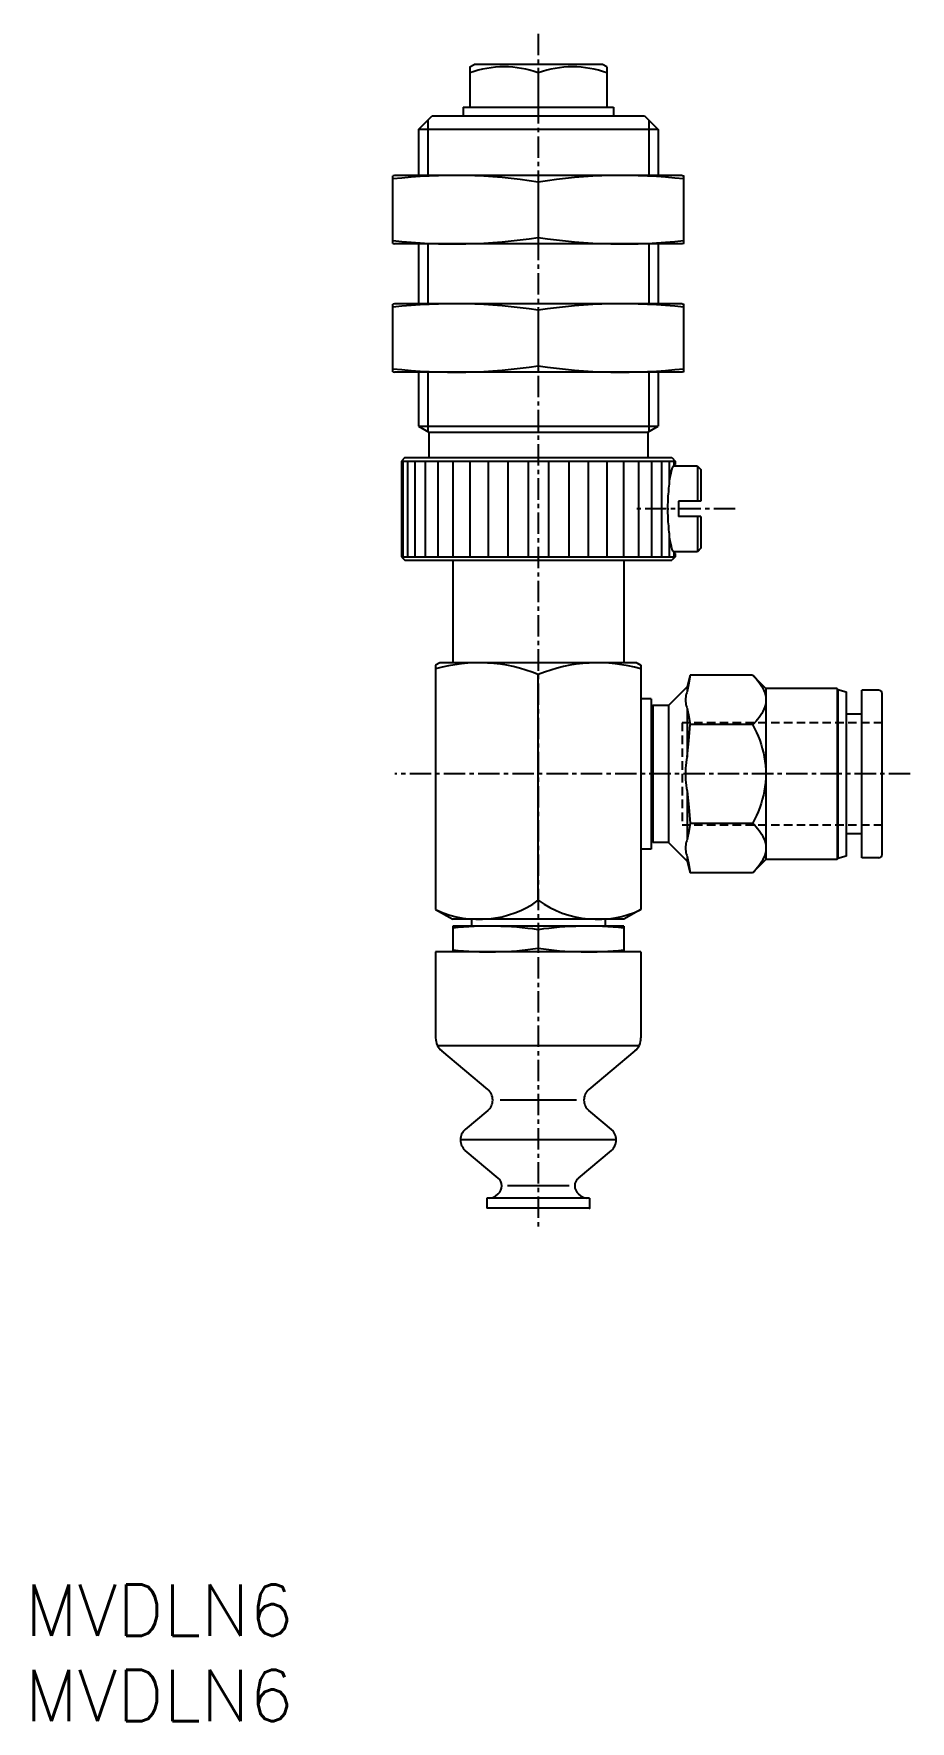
# Model space of a CAD drawing. Extents: x 0.5 to 51.7, y 0 to 98.7.
import ezdxf

# ---------------------------------------------------------------- set-up
doc = ezdxf.new("R2010")
doc.units = 0
doc.linetypes.add('CENTER', pattern=[2, 1.25, -0.25, 0.25, -0.25])
doc.linetypes.add('DASHED', pattern=[0.75, 0.5, -0.25])
doc.layers.get('0').update_dxf_attribs({"linetype": 'CONTINUOUS'})
doc.layers.add('CENTER', color=1, linetype='CENTER')
doc.styles.get("Standard").update_dxf_attribs({"font": 'txt.shx'})

# ---------------------------------------------------------------- blocks, each defined once
blk = doc.blocks.new('*U23')
at = {"color": 7, "linetype": 'CONTINUOUS'}
blk.add_text('MVDLN6', height=3, dxfattribs=at).set_placement((0, 0))
blk = doc.blocks.new('*U24')
at = {"color": 7, "linetype": 'CONTINUOUS'}
blk.add_text('MVDLN6', height=3, dxfattribs=at).set_placement((0, 5))

msp = doc.modelspace()

# ---------------------------------------------------------------- linework, layer by layer
at = {"color": 7, "linetype": 'CONTINUOUS'}
for p, q in [((25.99999, 96.755669), (26.249984, 96.900002)), ((26, 96.755669), (26, 94.400002)), ((33.75, 96.900002), (26.249984, 96.900002)), ((34.00002, 96.755653), (33.75, 96.900002)), ((34, 96.755669), (34, 94.400002)), ((30, 96.398399), (30, 94.400002)), ((23.00001, 93.099998), (23.800007, 93.900002)), ((23.800007, 93.900002), (36.200006, 93.900002)), ((25.60001, 94.400002), (25.60001, 93.900002)), ((25.60001, 94.400002), (34.40001, 94.400002)), ((34.40001, 94.400002), (34.40001, 93.900002)), ((36.200006, 93.900002), (37.00001, 93.100002)), ((23, 93.100002), (23, 90.400005)), ((37.00001, 93.100006), (23.00001, 93.100006)), ((23.5415, 93.641502), (23.5415, 90.400005)), ((36.45851, 93.641502), (36.45851, 90.400005)), ((37, 93.100002), (37, 90.400005)), ((21.6, 90.400009), (21.5, 90.373211)), ((21.5, 86.4268), (21.5, 90.373211)), ((38.40001, 90.400005), (21.60001, 90.400005)), ((30, 90.02087), (30, 86.77914)), ((38.40001, 90.400013), (38.50001, 90.373219)), ((38.5, 86.4268), (38.5, 90.373211)), ((21.5, 86.426804), (21.60001, 86.400009)), ((38.40001, 86.400005), (21.60001, 86.400005)), ((23, 86.400005), (23, 82.900005)), ((23.5415, 86.400005), (23.5415, 82.900005)), ((36.45851, 86.400005), (36.45851, 82.900005)), ((37, 86.400005), (37, 82.900005)), ((38.49999, 86.426796), (38.4, 86.400002)), ((21.6, 82.900005), (21.5, 82.873207)), ((21.5, 78.9268), (21.5, 82.873211)), ((38.40001, 82.900005), (21.60001, 82.900005)), ((30, 82.52087), (30, 79.27914)), ((38.40001, 82.900009), (38.50001, 82.873215)), ((38.5, 78.9268), (38.5, 82.873211)), ((21.49999, 78.926804), (21.6, 78.900009)), ((38.40001, 78.900005), (21.60001, 78.900005)), ((23, 78.900005), (23, 75.746418)), ((23.5415, 78.900005), (23.5415, 75.433781)), ((36.45851, 78.900005), (36.45851, 75.433781)), ((37, 78.900005), (37, 75.746418)), ((38.5, 78.926796), (38.4, 78.899998)), ((23, 75.746418), (37, 75.746418)), ((23.00001, 75.746414), (23.60001, 75.400002)), ((23.60001, 75.400005), (36.40001, 75.400005)), ((23.60001, 75.400005), (23.60001, 73.900005)), ((36.40001, 75.400009), (37.00001, 75.746418)), ((36.40001, 75.400005), (36.40001, 73.900005)), ((22, 73.700008), (22, 68.10001)), ((22, 73.700008), (38, 73.700008)), ((22.20001, 73.900002), (22.00001, 73.700001)), ((22.08936, 73.700008), (22.08936, 68.10001)), ((22.20001, 73.900005), (37.8, 73.900005)), ((22.35542, 73.700008), (22.35542, 68.10001)), ((22.79225, 73.700008), (22.79225, 68.10001)), ((23.39009, 73.700008), (23.39009, 68.10001)), ((24.13559, 73.700008), (24.13559, 68.10001)), ((25.01208, 73.700008), (25.01208, 68.10001)), ((26, 73.700008), (26, 68.10001)), ((27.07727, 73.700008), (27.07727, 68.10001)), ((28.21983, 73.700008), (28.21983, 68.10001)), ((29.40216, 73.700008), (29.40216, 68.10001)), ((30.59784, 73.700008), (30.59784, 68.10001)), ((31.78017, 73.700008), (31.78017, 68.10001)), ((32.92273, 73.700008), (32.92273, 68.10001)), ((34, 73.700008), (34, 68.10001)), ((34.98792, 73.700008), (34.98792, 68.10001)), ((35.86441, 73.700008), (35.86441, 68.10001)), ((36.60991, 73.700008), (36.60991, 68.10001)), ((37.20775, 73.700008), (37.20775, 68.10001)), ((37.64458, 73.700008), (37.64458, 72.394123)), ((37.8, 73.899998), (38, 73.700001)), ((39.3, 73.400005), (37.88072, 73.400005)), ((37.91064, 73.700008), (37.91064, 73.444378)), ((38, 73.700008), (38, 73.500004)), ((39.3, 73.400005), (39.3, 71.35001)), ((39.3, 73.399998), (39.5, 73.200001)), ((39.5, 73.200008), (39.5, 71.35001)), ((39.5, 71.35001), (38.2, 71.35001)), ((38.2, 71.35001), (38.2, 70.450008)), ((39.5, 70.450008), (38.2, 70.450008)), ((39.3, 70.450008), (39.3, 68.400005)), ((39.5, 70.450008), (39.5, 68.60001)), ((37.64458, 69.405888), (37.64458, 68.10001)), ((22, 68.10001), (38, 68.10001)), ((22, 68.100002), (22.2, 67.900009)), ((38.00001, 68.099998), (37.80001, 67.899994)), ((39.3, 68.400005), (37.88072, 68.400005)), ((37.91064, 68.355633), (37.91064, 68.10001)), ((38, 68.300007), (38, 68.10001)), ((39.49999, 68.600002), (39.3, 68.400005)), ((22.20001, 67.900005), (37.8, 67.900005)), ((25, 67.900005), (25, 61.900003)), ((35, 67.900005), (35, 61.900003)), ((24, 61.755671), (24, 47.477354)), ((24.25001, 61.900003), (24.00001, 61.755667)), ((35.75, 61.900003), (24.25, 61.900003)), ((30, 48.01325), (30, 61.219767)), ((35.75001, 61.900002), (36, 61.755669)), ((36, 61.755671), (36, 47.477354)), ((38.7, 60.5), (37.6, 59.4)), ((38.88046, 61.1735), (38.7, 60.500002)), ((38.7, 60.5), (38.7, 60.23262)), ((42.5265, 61.173504), (38.88046, 61.173504)), ((42.5265, 61.173504), (43.3, 60.4)), ((43.3, 60.399998), (43.3, 50.399998)), ((47.46188, 60.399998), (43.3, 60.399998)), ((47.46188, 60.4), (47.5, 60.333975)), ((47.46188, 60.399998), (47.46188, 50.399998)), ((47.5, 60.333973), (47.5, 50.466026)), ((47.5, 60.333973), (48, 60.199997)), ((48.9, 50.5), (48.9, 60.299999)), ((49.9, 60.299999), (48.9, 60.299999)), ((36, 59.799999), (36, 51)), ((36.6, 59.799999), (36, 59.799999)), ((36.6, 59.799999), (36.6, 51)), ((36.7, 59.4), (36.6, 59.299999)), ((37.6, 59.399998), (36.7, 59.399998)), ((36.7, 59.399998), (36.7, 51.399998)), ((37.6, 59.399998), (37.6, 51.399998)), ((38.7, 59.227631), (38.7, 56.404987)), ((48, 60.200001), (48, 50.599998)), ((50.1, 50.7), (50.1, 60.099999)), ((42.5265, 58.286751), (38.88046, 58.286751)), ((48.9, 58.899998), (48, 58.899998)), ((38.7, 54.395012), (38.7, 51.572365)), ((42.5265, 52.513248), (38.88046, 52.513248)), ((36.7, 51.400002), (36.6, 51.5)), ((37.6, 51.399998), (36.7, 51.399998)), ((37.6, 51.4), (38.7, 50.299999)), ((48.9, 51.899998), (48, 51.899998)), ((36.6, 51), (36, 51)), ((38.7, 50.567379), (38.7, 50.299999)), ((43.3, 50.4), (42.5265, 49.626497)), ((47.46188, 50.399998), (43.3, 50.399998)), ((47.5, 50.466024), (47.46188, 50.4)), ((48, 50.6), (47.5, 50.466026)), ((49.9, 50.5), (48.9, 50.5)), ((38.7, 50.299999), (38.88046, 49.626499)), ((42.5265, 49.626495), (38.88046, 49.626495)), ((24, 47.477356), (25.00001, 46.900002)), ((36, 47.47736), (35, 46.900009)), ((35, 46.899998), (25, 46.899998)), ((35, 46.5), (25, 46.5)), ((25, 46.5), (25, 45)), ((26.10001, 46.9), (26.10001, 46.5)), ((33.89999, 46.9), (33.89999, 46.5)), ((35, 46.5), (35, 45)), ((30, 46.29274), (30, 45.20726)), ((36, 45), (24, 45)), ((24, 45), (24, 39.966309)), ((36, 45), (36, 39.966309)), ((35.88462, 39.5), (24.11537, 39.5)), ((27.04697, 36.943285), (24.35721, 39.200262)), ((35.64278, 39.200267), (32.95302, 36.943286)), ((27.04697, 35.717617), (25.73034, 34.612835)), ((32.22267, 36.330452), (27.77732, 36.330452)), ((34.38716, 34.514225), (32.95302, 35.717611)), ((34.55542, 34), (25.44457, 34)), ((27.65698, 31.770527), (25.73035, 33.387165)), ((32.34301, 31.77053), (34.26964, 33.387165)), ((33, 30.599998), (27, 30.599998)), ((27, 30.599998), (27, 30)), ((27.49693, 30.716978), (27.65698, 30.851277)), ((31.79525, 31.310902), (28.20474, 31.310902)), ((32.50307, 30.716977), (32.34302, 30.851272)), ((33, 30.599998), (33, 30)), ((33, 30), (27, 30))]:
    msp.add_line(p, q, dxfattribs=at)
at = {"color": 3, "linetype": 'DASHED'}
for p, q in [((38.4, 58.399998), (38.4, 52.399998)), ((50.1, 58.399998), (38.4, 58.399998)), ((50.1, 52.399998), (38.4, 52.399998))]:
    msp.add_line(p, q, dxfattribs=at)
at = {"color": 7, "linetype": 'CONTINUOUS'}
for points in [[(38, 73.500004, 0.04912685), (37.91527, 73.450582, 0.04912685), (37.83381, 73.303144, 0.04912685), (37.75872, 73.063354, 0.04912685), (37.69291, 72.740428, 0.04912685), (37.6389, 72.346775, 0.04912685), (37.59877, 71.897524, 0.04912685), (37.57406, 71.409939, 0.04912685), (37.56571, 70.902757, 0.04912685), (37.57406, 70.39547, 0.04912685), (37.59877, 69.907572, 0.04912685), (37.6389, 69.457812, 0.04912685), (37.69291, 69.063475, 0.04912685), (37.75872, 68.739715, 0.04912685), (37.83381, 68.498973, 0.04912685), (37.91527, 68.350502, 0.04912685), (38, 68.300007, -1)], [(38.7, 60.23262, 0.060459465), (38.61192, 59.90173, 0.069407572), (38.61189, 59.558706, 0.060493448), (38.7, 59.227631)], [(42.5265, 61.173504, -0.1033037), (43.18215, 60.274144, -0.21661126), (43.18219, 59.186206, -0.1033237), (42.5265, 58.286751)], [(42.5265, 58.286751, -0.076015528), (43.20395, 56.400097, -0.096022704), (43.20403, 54.400329, -0.07603465), (42.5265, 52.513248)], [(38.7, 56.404987, 0.032377862), (38.61133, 55.737274, 0.033596582), (38.61132, 55.062859, 0.032384466), (38.7, 54.395012)], [(42.5265, 52.513248, -0.10330375), (43.18215, 51.613889, -0.2166107), (43.18219, 50.525955, -0.10332411), (42.5265, 49.626495)], [(38.7, 51.572365, 0.06045957), (38.61192, 51.241476, 0.069407382), (38.61189, 50.898455, 0.060493572), (38.7, 50.567379)]]:
    msp.add_lwpolyline(points, format="xyb", dxfattribs=at)
for points in [[(38.88046, 61.173504), (38.79023, 60.703062), (38.7, 60.23262)], [(38.7, 59.227631), (38.79023, 58.757191), (38.88046, 58.286751)], [(38.7, 56.404987), (38.79023, 57.345869), (38.88046, 58.286751)], [(38.7, 54.395012), (38.79023, 53.45413), (38.88046, 52.513248)], [(38.88046, 52.513248), (38.79023, 52.042807), (38.7, 51.572365)], [(38.7, 50.567379), (38.79023, 50.096937), (38.88046, 49.626495)]]:
    msp.add_lwpolyline(points, dxfattribs=at)
for centre, radius, start, end in [((28, 90.978954), 5.776709, 69.743846, 110.25615), ((32, 90.978954), 5.776709, 69.743848, 110.25615), ((25.09253, 58.449625), 31.950384, 81.164573, 96.456027), ((34.90749, 58.449625), 31.950384, 83.543978, 98.835432), ((25.09253, 118.3504), 31.950384, 263.54397, 278.83543), ((34.90749, 118.3504), 31.950384, 261.16457, 276.45603), ((25.09253, 50.949621), 31.950384, 81.164573, 96.456027), ((34.90749, 50.949621), 31.950384, 83.543978, 98.835432), ((25.09253, 110.8504), 31.950384, 263.54397, 278.83543), ((34.90749, 110.8504), 31.950384, 261.16457, 276.45603), ((26.5359, 52.739416), 9.160586, 67.780687, 106.07093), ((33.46411, 52.739416), 9.160586, 73.929071, 112.21931), ((49.9, 60.099999), 0.2, 0, 90), ((49.9, 50.7), 0.2, 270, 0), ((26.5359, 52.846258), 5.946256, 245.63141, 305.6314), ((33.46411, 52.846258), 5.946256, 234.3686, 295.24373), ((27.11325, 26.292717), 20.207283, 81.786795, 96.002885), ((32.88676, 26.292717), 20.207283, 83.997113, 98.213195), ((27.11325, 65.207287), 20.207283, 263.99711, 278.2132), ((32.88676, 65.207287), 20.207283, 261.7868, 276.00289), ((25, 39.966309), 1, 180, 230.00001), ((35, 39.966309), 1, 309.99999, 0), ((26.53274, 36.330452), 0.8, 310, 49.999997), ((33.46725, 36.330452), 0.8, 130, 230), ((26.24458, 34), 0.8, 130.00002, 230.00002), ((33.75542, 34), 0.8, 310, 49.999984), ((27.27131, 31.310902), 0.6, 310, 50), ((32.72868, 31.310902), 0.6, 130, 230), ((27.17554, 31.099998), 0.5, 270, 309.99999), ((32.82446, 31.099998), 0.5, 230, 270)]:
    msp.add_arc(centre, radius, start, end, dxfattribs=at)
msp.add_point((33, 30), dxfattribs=at)
at = {"layer": 'CENTER', "color": 1, "linetype": 'CENTER'}
for p, q in [((30, 98.691925), (30, 28.729187)), ((41.5, 70.900005), (35.56572, 70.900005)), ((51.734985, 55.4), (21.61746, 55.4))]:
    msp.add_line(p, q, dxfattribs=at)

# ---------------------------------------------------------------- block references
at = {"color": 7, "linetype": 'CONTINUOUS'}
for name in ['*U24', '*U23']:
    msp.add_blockref(name, (0, 0), dxfattribs=at)

doc.saveas('drawing.dxf')
